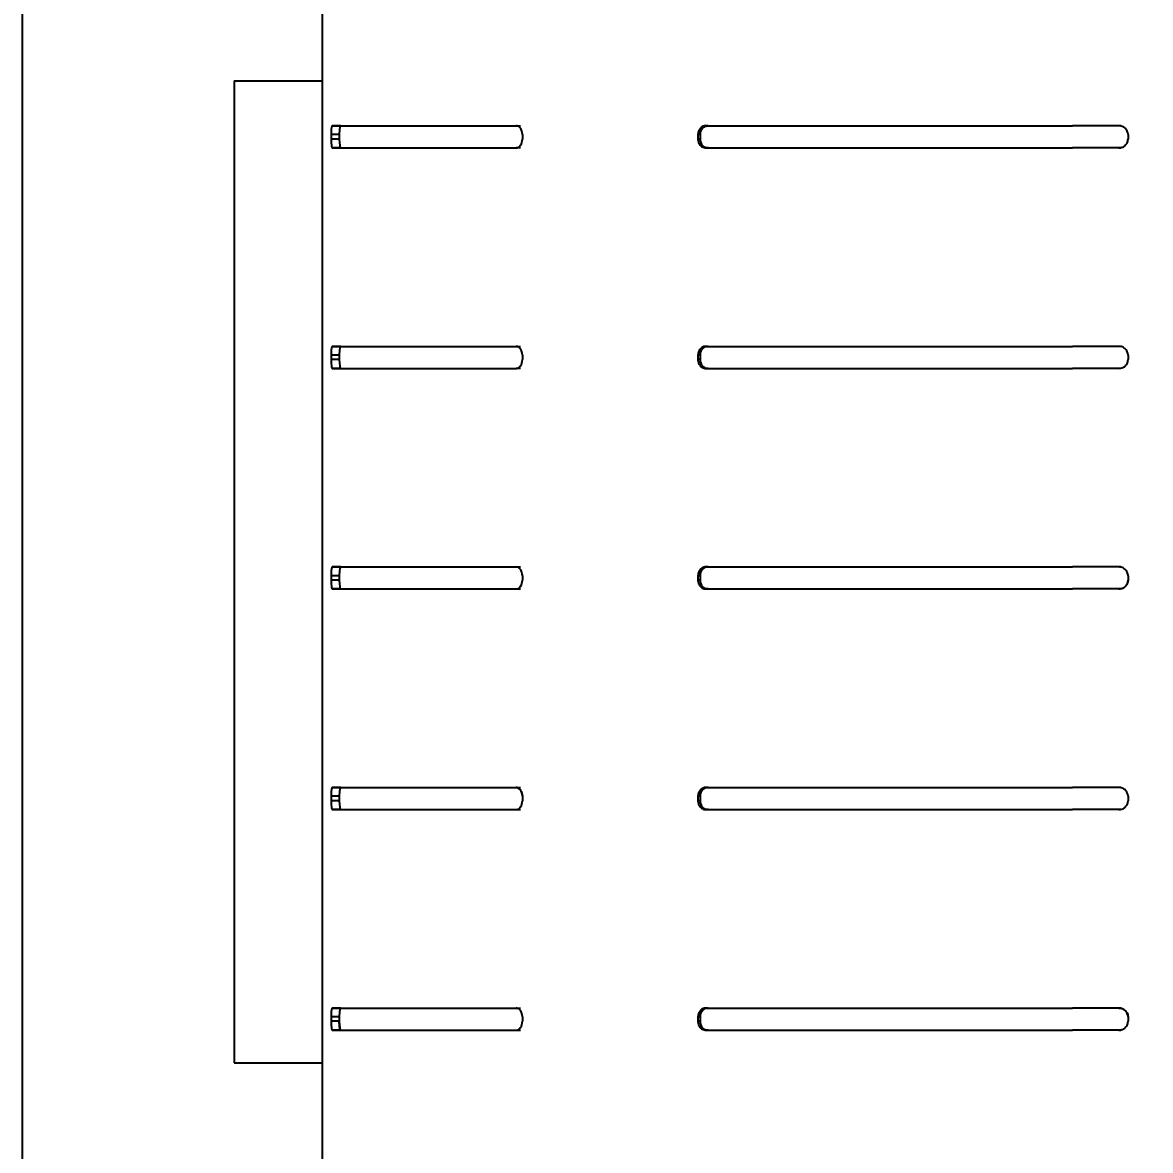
# Model space of a CAD drawing. Header units: millimetres. Extents: x 12069 to 16055, y 15847 to 21295.
# Drawn here: x 14709.1 to 14964.8, y 19784.8 to 20040.5 of the extents above; entities that cross this region are included whole.
import ezdxf

# ---------------------------------------------------------------- set-up
doc = ezdxf.new("R2010")
doc.units = ezdxf.units.MM
doc.header["$LTSCALE"] = 3
doc.layers.add('DomyÅ›lny', color=7, linetype='Continuous')
doc.styles.get("Standard").update_dxf_attribs({"font": 'arial.ttf'})
doc.dimstyles.new('MATEUSZ', dxfattribs={"dimtxt": 35, "dimasz": 16, "dimexe": 0.18, "dimexo": 0.0625, "dimgap": 0.09, "dimtad": 0, "dimdec": 0, "dimdsep": 46, "dimtxsty": 'Standard', "dimblk": 'DOT', "dimcen": 0.09, "dimse1": 1, "dimse2": 1, "dimadec": 0, "dimazin": 0, "dimtfac": 1, "dimtdec": 0, "dimtofl": 0, "dimtmove": 0, "dimatfit": 3, "dimfxl": 1, "dimtolj": 1, "dimtzin": 0, "dimlwd": 9, "dimlwe": 9, "dimarcsym": 0})

# ---------------------------------------------------------------- blocks, each defined once
blk = doc.blocks.new('_Dot')
at = {"color": 0, "linetype": 'ByBlock', "lineweight": -2}
blk.add_line((-0.5, 0), (-1, 0), dxfattribs=at)
at = {"color": 0, "linetype": 'ByBlock', "const_width": 0.5}
blk.add_lwpolyline([(-0.25, 0, 1), (0.25, 0, 1)], format="xyb", close=True, dxfattribs=at)
blk = doc.blocks.new('*D29')
at = {"color": 0, "lineweight": 9, "transparency": 16777216}
for p, q in [((15437.84, 20602.31), (15437.84, 19989.02)), ((15437.84, 19274.44), (15437.84, 19887.73))]:
    blk.add_line(p, q, dxfattribs=at)
at = {"layer": 'Defpoints', "color": 0, "transparency": 16777216}
for p in [(14951.09, 20618.31), (15188.94, 19258.44), (15437.84, 19258.44)]:
    blk.add_point(p, dxfattribs=at)
at = {"color": 0, "lineweight": 9, "transparency": 16777216, "xscale": 16, "yscale": 16, "zscale": 16}
for p, rotation in [((15437.84, 20618.31), 90), ((15437.84, 19258.44), 270)]:
    blk.add_blockref('_Dot', p, dxfattribs=dict(at, rotation=rotation))
at = {"color": 0, "transparency": 16777216, "insert": (15437.84, 19938.38), "char_height": 35, "attachment_point": 5, "rotation": 90}
blk.add_mtext('\\A1;1360', dxfattribs=at)

msp = doc.modelspace()

# ---------------------------------------------------------------- linework, layer by layer
at = {"layer": 'DomyÅ›lny'}
for p, q in [((14709.09, 19258.44), (14709.09, 20380.31)), ((14777.09, 19717.11), (14777.09, 20110.11)), ((14757.09, 20027.31), (14777.09, 20027.31)), ((14757.09, 20027.31), (14757.09, 19804.71)), ((14781.21, 20017.11), (14779.33, 20017.11)), ((14864.47, 20017.11), (14864.01, 20017.11)), ((14958.06, 20017.11), (14957.6, 20017.11)), ((14779.01, 20015.11), (14779.01, 20014.11)), ((14780.89, 20015.11), (14779.01, 20015.11)), ((14780.89, 20014.11), (14779.01, 20014.11)), ((14780.89, 20015.11), (14780.89, 20014.11)), ((14822.4, 20015.11), (14822.4, 20014.11)), ((14862.19, 20015.11), (14862.19, 20014.11)), ((14862.66, 20015.11), (14862.19, 20015.11)), ((14862.66, 20014.11), (14862.19, 20014.11)), ((14862.66, 20015.11), (14862.66, 20014.11)), ((14959.68, 20015.11), (14959.68, 20014.11)), ((14781.21, 20012.11), (14779.33, 20012.11)), ((14821.93, 20012.11), (14820.98, 20012.11)), ((14864.47, 20012.11), (14864.01, 20012.11)), ((14958.06, 20012.11), (14957.6, 20012.11)), ((14781.21, 19967.11), (14779.33, 19967.11)), ((14864.47, 19967.11), (14864.01, 19967.11)), ((14958.06, 19967.11), (14957.6, 19967.11)), ((14779.01, 19965.11), (14779.01, 19964.11)), ((14780.89, 19965.11), (14779.01, 19965.11)), ((14780.89, 19964.11), (14779.01, 19964.11)), ((14780.89, 19965.11), (14780.89, 19964.11)), ((14822.4, 19965.11), (14822.4, 19964.11)), ((14862.19, 19965.11), (14862.19, 19964.11)), ((14862.66, 19965.11), (14862.19, 19965.11)), ((14862.66, 19964.11), (14862.19, 19964.11)), ((14862.66, 19965.11), (14862.66, 19964.11)), ((14959.68, 19965.11), (14959.68, 19964.11)), ((14781.21, 19962.11), (14779.33, 19962.11)), ((14821.93, 19962.11), (14820.98, 19962.11)), ((14864.47, 19962.11), (14864.01, 19962.11)), ((14958.06, 19962.11), (14957.6, 19962.11)), ((14781.21, 19917.11), (14779.33, 19917.11)), ((14864.47, 19917.11), (14864.01, 19917.11)), ((14958.06, 19917.11), (14957.6, 19917.11)), ((14779.01, 19915.11), (14779.01, 19914.11)), ((14780.89, 19915.11), (14779.01, 19915.11)), ((14780.89, 19915.11), (14780.89, 19914.11)), ((14822.4, 19915.11), (14822.4, 19914.11)), ((14862.19, 19915.11), (14862.19, 19914.11)), ((14862.66, 19915.11), (14862.19, 19915.11)), ((14862.66, 19915.11), (14862.66, 19914.11)), ((14959.68, 19915.11), (14959.68, 19914.11)), ((14780.89, 19914.11), (14779.01, 19914.11)), ((14781.21, 19912.11), (14779.33, 19912.11)), ((14862.66, 19914.11), (14862.19, 19914.11)), ((14864.47, 19912.11), (14864.01, 19912.11)), ((14958.06, 19912.11), (14957.6, 19912.11)), ((14781.21, 19867.11), (14779.33, 19867.11)), ((14864.47, 19867.11), (14864.01, 19867.11)), ((14958.06, 19867.11), (14957.6, 19867.11)), ((14779.01, 19865.11), (14779.01, 19864.11)), ((14780.89, 19865.11), (14779.01, 19865.11)), ((14780.89, 19864.11), (14779.01, 19864.11)), ((14780.89, 19865.11), (14780.89, 19864.11)), ((14822.4, 19865.11), (14822.4, 19864.11)), ((14862.19, 19865.11), (14862.19, 19864.11)), ((14862.66, 19865.11), (14862.19, 19865.11)), ((14862.66, 19864.11), (14862.19, 19864.11)), ((14862.66, 19865.11), (14862.66, 19864.11)), ((14959.68, 19865.11), (14959.68, 19864.11)), ((14781.21, 19862.11), (14779.33, 19862.11)), ((14864.47, 19862.11), (14864.01, 19862.11)), ((14958.06, 19862.11), (14957.6, 19862.11)), ((14781.21, 19817.11), (14779.33, 19817.11)), ((14864.47, 19817.11), (14864.01, 19817.11)), ((14958.06, 19817.11), (14957.6, 19817.11)), ((14779.01, 19815.11), (14779.01, 19814.11)), ((14780.89, 19815.11), (14779.01, 19815.11)), ((14780.89, 19815.11), (14780.89, 19814.11)), ((14822.4, 19815.11), (14822.4, 19814.11)), ((14862.19, 19815.11), (14862.19, 19814.11)), ((14862.66, 19815.11), (14862.19, 19815.11)), ((14862.66, 19815.11), (14862.66, 19814.11)), ((14959.68, 19815.11), (14959.68, 19814.11)), ((14780.89, 19814.11), (14779.01, 19814.11)), ((14781.21, 19812.11), (14779.33, 19812.11)), ((14862.66, 19814.11), (14862.19, 19814.11)), ((14864.47, 19812.11), (14864.01, 19812.11)), ((14958.06, 19812.11), (14957.6, 19812.11)), ((14757.09, 19804.71), (14777.09, 19804.71))]:
    msp.add_line(p, q, dxfattribs=at)
for points in [[(14779.33, 20017.11, 0), (14779.32, 20017.11, 0), (14779.32, 20017.11, 0), (14779.31, 20017.1, 0), (14779.3, 20017.1, 0), (14779.3, 20017.1, 0), (14779.28, 20017.09, 0), (14779.27, 20017.07, 0), (14779.25, 20017.05, 0), (14779.23, 20017.01, 0), (14779.2, 20016.94, 0), (14779.15, 20016.77, 0), (14779.06, 20016.24, 0), (14779.01, 20015.11, 0)], [(14779.33, 20017.11, 0), (14793.98, 20017.11, 0), (14820.98, 20017.11, 0)], [(14781.21, 20017.11, 0), (14781.2, 20017.11, 0), (14781.2, 20017.11, 0), (14781.19, 20017.1, 0), (14781.18, 20017.1, 0), (14781.18, 20017.1, 0), (14781.16, 20017.09, 0), (14781.15, 20017.07, 0), (14781.14, 20017.05, 0), (14781.11, 20017.01, 0), (14781.08, 20016.94, 0), (14781.03, 20016.77, 0), (14780.95, 20016.24, 0), (14780.89, 20015.11, 0)], [(14781.21, 20017.11, 0), (14795.47, 20017.11, 0), (14821.93, 20017.11, 0)], [(14822.4, 20015.11, 0), (14822.39, 20015.22, 0), (14822.37, 20015.5, 0), (14822.28, 20015.89, 0), (14822.21, 20016.09, 0), (14822.13, 20016.28, 0), (14822.02, 20016.46, 0), (14821.9, 20016.62, 0), (14821.77, 20016.77, 0), (14821.63, 20016.89, 0), (14821.48, 20016.98, 0), (14821.32, 20017.05, 0), (14821.15, 20017.09, 0), (14820.98, 20017.11, 0)], [(14864.01, 20017.11, 0), (14863.85, 20017.1, 0), (14863.7, 20017.08, 0), (14863.54, 20017.04, 0), (14863.39, 20016.99, 0), (14863.24, 20016.92, 0), (14863.1, 20016.84, 0), (14862.96, 20016.74, 0), (14862.83, 20016.63, 0), (14862.7, 20016.5, 0), (14862.59, 20016.36, 0), (14862.48, 20016.2, 0), (14862.39, 20016.02, 0), (14862.31, 20015.83, 0), (14862.25, 20015.63, 0), (14862.21, 20015.4, 0), (14862.19, 20015.11, 0)], [(14864.47, 20017.11, 0), (14864.31, 20017.1, 0), (14864.16, 20017.08, 0), (14864.01, 20017.04, 0), (14863.86, 20016.99, 0), (14863.71, 20016.92, 0), (14863.57, 20016.84, 0), (14863.42, 20016.74, 0), (14863.3, 20016.63, 0), (14863.17, 20016.5, 0), (14863.05, 20016.36, 0), (14862.95, 20016.2, 0), (14862.85, 20016.02, 0), (14862.78, 20015.83, 0), (14862.72, 20015.63, 0), (14862.67, 20015.4, 0), (14862.66, 20015.11, 0)], [(14862.66, 20015.11, 0), (14862.66, 20015.23, 0), (14862.69, 20015.52, 0), (14862.74, 20015.72, 0), (14862.81, 20015.91, 0), (14862.9, 20016.11, 0), (14863.01, 20016.3, 0), (14863.14, 20016.48, 0), (14863.29, 20016.63, 0), (14863.46, 20016.77, 0), (14863.65, 20016.89, 0), (14863.84, 20016.99, 0), (14864.04, 20017.05, 0), (14864.25, 20017.09, 0), (14864.47, 20017.11, 0)], [(14864.01, 20017.11, 0), (14947.09, 20017.11, 0)], [(14958.06, 20017.11, 0), (14947.09, 20017.11, 0)], [(14957.6, 20017.11, 0), (14947.09, 20017.11, 0)], [(14959.68, 20015.11, 0), (14959.68, 20015.21, 0), (14959.64, 20015.5, 0), (14959.59, 20015.69, 0), (14959.51, 20015.89, 0), (14959.41, 20016.09, 0), (14959.28, 20016.29, 0), (14959.13, 20016.46, 0), (14958.96, 20016.63, 0), (14958.76, 20016.77, 0), (14958.55, 20016.89, 0), (14958.33, 20016.98, 0), (14958.09, 20017.05, 0), (14957.85, 20017.09, 0), (14957.6, 20017.11, 0)], [(14779.01, 20014.11, 0), (14779.01, 20014.02, 0), (14779.03, 20013.35, 0), (14779.11, 20012.61, 0), (14779.16, 20012.4, 0), (14779.21, 20012.24, 0), (14779.24, 20012.18, 0), (14779.26, 20012.16, 0), (14779.27, 20012.14, 0), (14779.29, 20012.13, 0), (14779.29, 20012.12, 0), (14779.3, 20012.12, 0), (14779.31, 20012.11, 0), (14779.32, 20012.11, 0), (14779.32, 20012.11, 0), (14779.33, 20012.11, 0)], [(14780.89, 20014.11, 0), (14780.89, 20014.02, 0), (14780.92, 20013.35, 0), (14781, 20012.61, 0), (14781.04, 20012.4, 0), (14781.1, 20012.24, 0), (14781.12, 20012.18, 0), (14781.14, 20012.16, 0), (14781.15, 20012.14, 0), (14781.17, 20012.13, 0), (14781.17, 20012.12, 0), (14781.18, 20012.12, 0), (14781.19, 20012.11, 0), (14781.2, 20012.11, 0), (14781.2, 20012.11, 0), (14781.21, 20012.11, 0)], [(14820.98, 20012.11, 0), (14821.1, 20012.12, 0), (14821.22, 20012.14, 0), (14821.34, 20012.17, 0), (14821.46, 20012.23, 0), (14821.57, 20012.29, 0), (14821.68, 20012.37, 0), (14821.79, 20012.47, 0), (14821.9, 20012.59, 0), (14821.99, 20012.71, 0), (14822.16, 20013.02, 0), (14822.3, 20013.38, 0), (14822.36, 20013.7, 0), (14822.4, 20014.11, 0)], [(14862.19, 20014.11, 0), (14862.19, 20013.99, 0), (14862.23, 20013.69, 0), (14862.28, 20013.5, 0), (14862.34, 20013.3, 0), (14862.43, 20013.1, 0), (14862.55, 20012.92, 0), (14862.68, 20012.74, 0), (14862.83, 20012.58, 0), (14863, 20012.44, 0), (14863.18, 20012.33, 0), (14863.38, 20012.23, 0), (14863.58, 20012.16, 0), (14863.79, 20012.12, 0), (14864.01, 20012.11, 0)], [(14862.66, 20014.11, 0), (14862.66, 20013.99, 0), (14862.69, 20013.69, 0), (14862.74, 20013.5, 0), (14862.81, 20013.3, 0), (14862.9, 20013.11, 0), (14863.01, 20012.92, 0), (14863.14, 20012.74, 0), (14863.29, 20012.58, 0), (14863.46, 20012.44, 0), (14863.65, 20012.33, 0), (14863.84, 20012.23, 0), (14864.04, 20012.16, 0), (14864.25, 20012.12, 0), (14864.47, 20012.11, 0)], [(14957.6, 20012.11, 0), (14957.95, 20012.14, 0), (14958.3, 20012.23, 0), (14958.47, 20012.29, 0), (14958.63, 20012.37, 0), (14958.8, 20012.47, 0), (14958.94, 20012.58, 0), (14959.09, 20012.72, 0), (14959.22, 20012.86, 0), (14959.34, 20013.02, 0), (14959.45, 20013.2, 0), (14959.54, 20013.39, 0), (14959.61, 20013.59, 0), (14959.66, 20013.82, 0), (14959.68, 20014.11, 0)], [(14779.33, 20012.11, 0), (14793.98, 20012.11, 0), (14820.98, 20012.11, 0)], [(14864.01, 20012.11, 0), (14947.09, 20012.11, 0)], [(14957.6, 20012.11, 0), (14947.09, 20012.11, 0)], [(14779.33, 19967.11, 0), (14779.32, 19967.11, 0), (14779.32, 19967.11, 0), (14779.31, 19967.1, 0), (14779.3, 19967.1, 0), (14779.3, 19967.1, 0), (14779.28, 19967.09, 0), (14779.27, 19967.07, 0), (14779.25, 19967.05, 0), (14779.23, 19967.01, 0), (14779.2, 19966.94, 0), (14779.15, 19966.77, 0), (14779.06, 19966.24, 0), (14779.01, 19965.11, 0)], [(14779.33, 19967.11, 0), (14793.98, 19967.11, 0), (14820.98, 19967.11, 0)], [(14781.21, 19967.11, 0), (14781.2, 19967.11, 0), (14781.2, 19967.11, 0), (14781.19, 19967.1, 0), (14781.18, 19967.1, 0), (14781.18, 19967.1, 0), (14781.16, 19967.09, 0), (14781.15, 19967.07, 0), (14781.14, 19967.05, 0), (14781.11, 19967.01, 0), (14781.08, 19966.94, 0), (14781.03, 19966.77, 0), (14780.95, 19966.24, 0), (14780.89, 19965.11, 0)], [(14781.21, 19967.11, 0), (14795.47, 19967.11, 0), (14821.93, 19967.11, 0)], [(14822.4, 19965.11, 0), (14822.39, 19965.22, 0), (14822.37, 19965.5, 0), (14822.28, 19965.89, 0), (14822.21, 19966.09, 0), (14822.13, 19966.28, 0), (14822.02, 19966.46, 0), (14821.9, 19966.62, 0), (14821.77, 19966.77, 0), (14821.63, 19966.89, 0), (14821.48, 19966.98, 0), (14821.32, 19967.05, 0), (14821.15, 19967.09, 0), (14820.98, 19967.11, 0)], [(14864.01, 19967.11, 0), (14863.85, 19967.1, 0), (14863.7, 19967.08, 0), (14863.54, 19967.04, 0), (14863.39, 19966.99, 0), (14863.24, 19966.92, 0), (14863.1, 19966.84, 0), (14862.96, 19966.74, 0), (14862.83, 19966.63, 0), (14862.7, 19966.5, 0), (14862.59, 19966.36, 0), (14862.48, 19966.2, 0), (14862.39, 19966.02, 0), (14862.31, 19965.83, 0), (14862.25, 19965.63, 0), (14862.21, 19965.4, 0), (14862.19, 19965.11, 0)], [(14864.47, 19967.11, 0), (14864.31, 19967.1, 0), (14864.16, 19967.08, 0), (14864.01, 19967.04, 0), (14863.86, 19966.99, 0), (14863.71, 19966.92, 0), (14863.57, 19966.84, 0), (14863.42, 19966.74, 0), (14863.3, 19966.63, 0), (14863.17, 19966.5, 0), (14863.05, 19966.36, 0), (14862.95, 19966.2, 0), (14862.85, 19966.02, 0), (14862.78, 19965.83, 0), (14862.72, 19965.63, 0), (14862.67, 19965.4, 0), (14862.66, 19965.11, 0)], [(14864.01, 19967.11, 0), (14947.09, 19967.11, 0)], [(14957.6, 19967.11, 0), (14947.09, 19967.11, 0)], [(14959.68, 19965.11, 0), (14959.68, 19965.21, 0), (14959.64, 19965.5, 0), (14959.59, 19965.69, 0), (14959.51, 19965.89, 0), (14959.41, 19966.09, 0), (14959.28, 19966.29, 0), (14959.13, 19966.46, 0), (14958.96, 19966.63, 0), (14958.76, 19966.77, 0), (14958.55, 19966.89, 0), (14958.33, 19966.98, 0), (14958.09, 19967.05, 0), (14957.85, 19967.09, 0), (14957.6, 19967.11, 0)], [(14779.01, 19964.11, 0), (14779.01, 19964.02, 0), (14779.03, 19963.35, 0), (14779.11, 19962.61, 0), (14779.16, 19962.4, 0), (14779.21, 19962.24, 0), (14779.24, 19962.18, 0), (14779.26, 19962.16, 0), (14779.27, 19962.14, 0), (14779.29, 19962.13, 0), (14779.29, 19962.12, 0), (14779.3, 19962.12, 0), (14779.31, 19962.11, 0), (14779.32, 19962.11, 0), (14779.32, 19962.11, 0), (14779.33, 19962.11, 0)], [(14780.89, 19964.11, 0), (14780.89, 19964.02, 0), (14780.92, 19963.35, 0), (14781, 19962.61, 0), (14781.04, 19962.4, 0), (14781.1, 19962.24, 0), (14781.12, 19962.18, 0), (14781.14, 19962.16, 0), (14781.15, 19962.14, 0), (14781.17, 19962.13, 0), (14781.17, 19962.12, 0), (14781.18, 19962.12, 0), (14781.19, 19962.11, 0), (14781.2, 19962.11, 0), (14781.2, 19962.11, 0), (14781.21, 19962.11, 0)], [(14820.98, 19962.11, 0), (14821.1, 19962.12, 0), (14821.22, 19962.14, 0), (14821.34, 19962.17, 0), (14821.46, 19962.23, 0), (14821.57, 19962.29, 0), (14821.68, 19962.37, 0), (14821.79, 19962.47, 0), (14821.9, 19962.59, 0), (14821.99, 19962.71, 0), (14822.16, 19963.02, 0), (14822.3, 19963.38, 0), (14822.36, 19963.7, 0), (14822.4, 19964.11, 0)], [(14862.19, 19964.11, 0), (14862.19, 19963.99, 0), (14862.23, 19963.69, 0), (14862.28, 19963.5, 0), (14862.34, 19963.3, 0), (14862.43, 19963.1, 0), (14862.55, 19962.92, 0), (14862.68, 19962.74, 0), (14862.83, 19962.58, 0), (14863, 19962.44, 0), (14863.18, 19962.33, 0), (14863.38, 19962.23, 0), (14863.58, 19962.16, 0), (14863.79, 19962.12, 0), (14864.01, 19962.11, 0)], [(14862.66, 19964.11, 0), (14862.66, 19963.99, 0), (14862.69, 19963.69, 0), (14862.74, 19963.5, 0), (14862.81, 19963.3, 0), (14862.9, 19963.11, 0), (14863.01, 19962.92, 0), (14863.14, 19962.74, 0), (14863.29, 19962.58, 0), (14863.46, 19962.44, 0), (14863.65, 19962.33, 0), (14863.84, 19962.23, 0), (14864.04, 19962.16, 0), (14864.25, 19962.12, 0), (14864.47, 19962.11, 0)], [(14957.6, 19962.11, 0), (14957.95, 19962.14, 0), (14958.3, 19962.23, 0), (14958.47, 19962.29, 0), (14958.63, 19962.37, 0), (14958.8, 19962.47, 0), (14958.94, 19962.58, 0), (14959.09, 19962.72, 0), (14959.22, 19962.86, 0), (14959.34, 19963.02, 0), (14959.45, 19963.2, 0), (14959.54, 19963.39, 0), (14959.61, 19963.59, 0), (14959.66, 19963.82, 0), (14959.68, 19964.11, 0)], [(14779.33, 19962.11, 0), (14793.98, 19962.11, 0), (14820.98, 19962.11, 0)], [(14864.01, 19962.11, 0), (14947.09, 19962.11, 0)], [(14957.6, 19962.11, 0), (14947.09, 19962.11, 0)], [(14779.33, 19917.11, 0), (14779.32, 19917.11, 0), (14779.32, 19917.11, 0), (14779.31, 19917.1, 0), (14779.3, 19917.1, 0), (14779.3, 19917.1, 0), (14779.28, 19917.09, 0), (14779.27, 19917.07, 0), (14779.25, 19917.05, 0), (14779.23, 19917.01, 0), (14779.2, 19916.94, 0), (14779.15, 19916.77, 0), (14779.06, 19916.24, 0), (14779.01, 19915.11, 0)], [(14779.33, 19917.11, 0), (14793.98, 19917.11, 0), (14820.98, 19917.11, 0)], [(14781.21, 19917.11, 0), (14781.2, 19917.11, 0), (14781.2, 19917.11, 0), (14781.19, 19917.1, 0), (14781.18, 19917.1, 0), (14781.18, 19917.1, 0), (14781.16, 19917.09, 0), (14781.15, 19917.07, 0), (14781.14, 19917.05, 0), (14781.11, 19917.01, 0), (14781.08, 19916.94, 0), (14781.03, 19916.77, 0), (14780.95, 19916.24, 0), (14780.89, 19915.11, 0)], [(14781.21, 19917.11, 0), (14795.47, 19917.11, 0), (14821.93, 19917.11, 0)], [(14822.4, 19915.11, 0), (14822.39, 19915.22, 0), (14822.37, 19915.5, 0), (14822.28, 19915.89, 0), (14822.21, 19916.09, 0), (14822.13, 19916.28, 0), (14822.02, 19916.46, 0), (14821.9, 19916.62, 0), (14821.77, 19916.77, 0), (14821.63, 19916.89, 0), (14821.48, 19916.98, 0), (14821.32, 19917.05, 0), (14821.15, 19917.09, 0), (14820.98, 19917.11, 0)], [(14864.01, 19917.11, 0), (14863.85, 19917.1, 0), (14863.7, 19917.08, 0), (14863.54, 19917.04, 0), (14863.39, 19916.99, 0), (14863.24, 19916.92, 0), (14863.1, 19916.84, 0), (14862.96, 19916.74, 0), (14862.83, 19916.63, 0), (14862.7, 19916.5, 0), (14862.59, 19916.36, 0), (14862.48, 19916.2, 0), (14862.39, 19916.02, 0), (14862.31, 19915.83, 0), (14862.25, 19915.63, 0), (14862.21, 19915.4, 0), (14862.19, 19915.11, 0)], [(14864.47, 19917.11, 0), (14864.31, 19917.1, 0), (14864.16, 19917.08, 0), (14864.01, 19917.04, 0), (14863.86, 19916.99, 0), (14863.71, 19916.92, 0), (14863.57, 19916.84, 0), (14863.42, 19916.74, 0), (14863.3, 19916.63, 0), (14863.17, 19916.5, 0), (14863.05, 19916.36, 0), (14862.95, 19916.2, 0), (14862.85, 19916.02, 0), (14862.78, 19915.83, 0), (14862.72, 19915.63, 0), (14862.67, 19915.4, 0), (14862.66, 19915.11, 0)], [(14864.01, 19917.11, 0), (14947.09, 19917.11, 0)], [(14957.6, 19917.11, 0), (14947.09, 19917.11, 0)], [(14959.68, 19915.11, 0), (14959.68, 19915.21, 0), (14959.64, 19915.5, 0), (14959.59, 19915.69, 0), (14959.51, 19915.89, 0), (14959.41, 19916.09, 0), (14959.28, 19916.29, 0), (14959.13, 19916.46, 0), (14958.96, 19916.63, 0), (14958.76, 19916.77, 0), (14958.55, 19916.89, 0), (14958.33, 19916.98, 0), (14958.09, 19917.05, 0), (14957.85, 19917.09, 0), (14957.6, 19917.11, 0)], [(14779.01, 19914.11, 0), (14779.01, 19914.02, 0), (14779.03, 19913.35, 0), (14779.11, 19912.61, 0), (14779.16, 19912.4, 0), (14779.21, 19912.24, 0), (14779.24, 19912.18, 0), (14779.26, 19912.16, 0), (14779.27, 19912.14, 0), (14779.29, 19912.13, 0), (14779.29, 19912.12, 0), (14779.3, 19912.12, 0), (14779.31, 19912.11, 0), (14779.32, 19912.11, 0), (14779.32, 19912.11, 0), (14779.33, 19912.11, 0)], [(14779.33, 19912.11, 0), (14793.98, 19912.11, 0), (14820.98, 19912.11, 0)], [(14780.89, 19914.11, 0), (14780.89, 19914.02, 0), (14780.92, 19913.35, 0), (14781, 19912.61, 0), (14781.04, 19912.4, 0), (14781.1, 19912.24, 0), (14781.12, 19912.18, 0), (14781.14, 19912.16, 0), (14781.15, 19912.14, 0), (14781.17, 19912.13, 0), (14781.17, 19912.12, 0), (14781.18, 19912.12, 0), (14781.19, 19912.11, 0), (14781.2, 19912.11, 0), (14781.2, 19912.11, 0), (14781.21, 19912.11, 0)], [(14781.21, 19912.11, 0), (14795.47, 19912.11, 0), (14821.93, 19912.11, 0)], [(14820.98, 19912.11, 0), (14821.1, 19912.12, 0), (14821.22, 19912.14, 0), (14821.34, 19912.17, 0), (14821.46, 19912.23, 0), (14821.57, 19912.29, 0), (14821.68, 19912.37, 0), (14821.79, 19912.47, 0), (14821.9, 19912.59, 0), (14821.99, 19912.71, 0), (14822.16, 19913.02, 0), (14822.3, 19913.38, 0), (14822.36, 19913.7, 0), (14822.4, 19914.11, 0)], [(14862.19, 19914.11, 0), (14862.19, 19913.99, 0), (14862.23, 19913.69, 0), (14862.28, 19913.5, 0), (14862.34, 19913.3, 0), (14862.43, 19913.1, 0), (14862.55, 19912.92, 0), (14862.68, 19912.74, 0), (14862.83, 19912.58, 0), (14863, 19912.44, 0), (14863.18, 19912.33, 0), (14863.38, 19912.23, 0), (14863.58, 19912.16, 0), (14863.79, 19912.12, 0), (14864.01, 19912.11, 0)], [(14862.66, 19914.11, 0), (14862.66, 19913.99, 0), (14862.69, 19913.69, 0), (14862.74, 19913.5, 0), (14862.81, 19913.3, 0), (14862.9, 19913.11, 0), (14863.01, 19912.92, 0), (14863.14, 19912.74, 0), (14863.29, 19912.58, 0), (14863.46, 19912.44, 0), (14863.65, 19912.33, 0), (14863.84, 19912.23, 0), (14864.04, 19912.16, 0), (14864.25, 19912.12, 0), (14864.47, 19912.11, 0)], [(14864.01, 19912.11, 0), (14947.09, 19912.11, 0)], [(14957.6, 19912.11, 0), (14947.09, 19912.11, 0)], [(14957.6, 19912.11, 0), (14957.95, 19912.14, 0), (14958.3, 19912.23, 0), (14958.47, 19912.29, 0), (14958.63, 19912.37, 0), (14958.8, 19912.47, 0), (14958.94, 19912.58, 0), (14959.09, 19912.72, 0), (14959.22, 19912.86, 0), (14959.34, 19913.02, 0), (14959.45, 19913.2, 0), (14959.54, 19913.39, 0), (14959.61, 19913.59, 0), (14959.66, 19913.82, 0), (14959.68, 19914.11, 0)], [(14959.68, 19914.11, 0), (14959.68, 19914.01, 0), (14959.64, 19913.72, 0), (14959.59, 19913.53, 0), (14959.51, 19913.32, 0), (14959.41, 19913.12, 0), (14959.28, 19912.93, 0), (14959.13, 19912.75, 0), (14958.96, 19912.59, 0), (14958.76, 19912.45, 0), (14958.55, 19912.33, 0), (14958.33, 19912.23, 0), (14958.09, 19912.17, 0), (14957.85, 19912.12, 0), (14957.6, 19912.11, 0)], [(14779.33, 19867.11, 0), (14779.32, 19867.11, 0), (14779.32, 19867.11, 0), (14779.31, 19867.1, 0), (14779.3, 19867.1, 0), (14779.3, 19867.1, 0), (14779.28, 19867.09, 0), (14779.27, 19867.07, 0), (14779.25, 19867.05, 0), (14779.23, 19867.01, 0), (14779.2, 19866.94, 0), (14779.15, 19866.77, 0), (14779.06, 19866.24, 0), (14779.01, 19865.11, 0)], [(14779.33, 19867.11, 0), (14793.98, 19867.11, 0), (14820.98, 19867.11, 0)], [(14781.21, 19867.11, 0), (14781.2, 19867.11, 0), (14781.2, 19867.11, 0), (14781.19, 19867.1, 0), (14781.18, 19867.1, 0), (14781.18, 19867.1, 0), (14781.16, 19867.09, 0), (14781.15, 19867.07, 0), (14781.14, 19867.05, 0), (14781.11, 19867.01, 0), (14781.08, 19866.94, 0), (14781.03, 19866.77, 0), (14780.95, 19866.24, 0), (14780.89, 19865.11, 0)], [(14781.21, 19867.11, 0), (14795.47, 19867.11, 0), (14821.93, 19867.11, 0)], [(14820.98, 19867.11, 0), (14821.1, 19867.1, 0), (14821.22, 19867.08, 0), (14821.34, 19867.04, 0), (14821.46, 19866.99, 0), (14821.57, 19866.92, 0), (14821.68, 19866.84, 0), (14821.79, 19866.74, 0), (14821.9, 19866.63, 0), (14821.99, 19866.5, 0), (14822.16, 19866.2, 0), (14822.3, 19865.84, 0), (14822.36, 19865.52, 0), (14822.4, 19865.11, 0)], [(14822.4, 19865.11, 0), (14822.39, 19865.22, 0), (14822.37, 19865.5, 0), (14822.28, 19865.89, 0), (14822.21, 19866.09, 0), (14822.13, 19866.28, 0), (14822.02, 19866.46, 0), (14821.9, 19866.62, 0), (14821.77, 19866.77, 0), (14821.63, 19866.89, 0), (14821.48, 19866.98, 0), (14821.32, 19867.05, 0), (14821.15, 19867.09, 0), (14820.98, 19867.11, 0)], [(14864.01, 19867.11, 0), (14863.85, 19867.1, 0), (14863.7, 19867.08, 0), (14863.54, 19867.04, 0), (14863.39, 19866.99, 0), (14863.24, 19866.92, 0), (14863.1, 19866.84, 0), (14862.96, 19866.74, 0), (14862.83, 19866.63, 0), (14862.7, 19866.5, 0), (14862.59, 19866.36, 0), (14862.48, 19866.2, 0), (14862.39, 19866.02, 0), (14862.31, 19865.83, 0), (14862.25, 19865.63, 0), (14862.21, 19865.4, 0), (14862.19, 19865.11, 0)], [(14864.47, 19867.11, 0), (14864.31, 19867.1, 0), (14864.16, 19867.08, 0), (14864.01, 19867.04, 0), (14863.86, 19866.99, 0), (14863.71, 19866.92, 0), (14863.57, 19866.84, 0), (14863.42, 19866.74, 0), (14863.3, 19866.63, 0), (14863.17, 19866.5, 0), (14863.05, 19866.36, 0), (14862.95, 19866.2, 0), (14862.85, 19866.02, 0), (14862.78, 19865.83, 0), (14862.72, 19865.63, 0), (14862.67, 19865.4, 0), (14862.66, 19865.11, 0)], [(14864.01, 19867.11, 0), (14947.09, 19867.11, 0)], [(14957.6, 19867.11, 0), (14947.09, 19867.11, 0)], [(14959.68, 19865.11, 0), (14959.68, 19865.21, 0), (14959.64, 19865.5, 0), (14959.59, 19865.69, 0), (14959.51, 19865.89, 0), (14959.41, 19866.09, 0), (14959.28, 19866.29, 0), (14959.13, 19866.46, 0), (14958.96, 19866.63, 0), (14958.76, 19866.77, 0), (14958.55, 19866.89, 0), (14958.33, 19866.98, 0), (14958.09, 19867.05, 0), (14957.85, 19867.09, 0), (14957.6, 19867.11, 0)], [(14779.01, 19864.11, 0), (14779.01, 19864.02, 0), (14779.03, 19863.35, 0), (14779.11, 19862.61, 0), (14779.16, 19862.4, 0), (14779.21, 19862.24, 0), (14779.24, 19862.18, 0), (14779.26, 19862.16, 0), (14779.27, 19862.14, 0), (14779.29, 19862.13, 0), (14779.29, 19862.12, 0), (14779.3, 19862.12, 0), (14779.31, 19862.11, 0), (14779.32, 19862.11, 0), (14779.32, 19862.11, 0), (14779.33, 19862.11, 0)], [(14780.89, 19864.11, 0), (14780.89, 19864.02, 0), (14780.92, 19863.35, 0), (14781, 19862.61, 0), (14781.04, 19862.4, 0), (14781.1, 19862.24, 0), (14781.12, 19862.18, 0), (14781.14, 19862.16, 0), (14781.15, 19862.14, 0), (14781.17, 19862.13, 0), (14781.17, 19862.12, 0), (14781.18, 19862.12, 0), (14781.19, 19862.11, 0), (14781.2, 19862.11, 0), (14781.2, 19862.11, 0), (14781.21, 19862.11, 0)], [(14820.98, 19862.11, 0), (14821.1, 19862.12, 0), (14821.22, 19862.14, 0), (14821.34, 19862.17, 0), (14821.46, 19862.23, 0), (14821.57, 19862.29, 0), (14821.68, 19862.37, 0), (14821.79, 19862.47, 0), (14821.9, 19862.59, 0), (14821.99, 19862.71, 0), (14822.16, 19863.02, 0), (14822.3, 19863.38, 0), (14822.36, 19863.7, 0), (14822.4, 19864.11, 0)], [(14862.19, 19864.11, 0), (14862.19, 19863.99, 0), (14862.23, 19863.69, 0), (14862.28, 19863.5, 0), (14862.34, 19863.3, 0), (14862.43, 19863.1, 0), (14862.55, 19862.92, 0), (14862.68, 19862.74, 0), (14862.83, 19862.58, 0), (14863, 19862.44, 0), (14863.18, 19862.33, 0), (14863.38, 19862.23, 0), (14863.58, 19862.16, 0), (14863.79, 19862.12, 0), (14864.01, 19862.11, 0)], [(14862.66, 19864.11, 0), (14862.66, 19863.99, 0), (14862.69, 19863.69, 0), (14862.74, 19863.5, 0), (14862.81, 19863.3, 0), (14862.9, 19863.11, 0), (14863.01, 19862.92, 0), (14863.14, 19862.74, 0), (14863.29, 19862.58, 0), (14863.46, 19862.44, 0), (14863.65, 19862.33, 0), (14863.84, 19862.23, 0), (14864.04, 19862.16, 0), (14864.25, 19862.12, 0), (14864.47, 19862.11, 0)], [(14957.6, 19862.11, 0), (14957.95, 19862.14, 0), (14958.3, 19862.23, 0), (14958.47, 19862.29, 0), (14958.63, 19862.37, 0), (14958.8, 19862.47, 0), (14958.94, 19862.58, 0), (14959.09, 19862.72, 0), (14959.22, 19862.86, 0), (14959.34, 19863.02, 0), (14959.45, 19863.2, 0), (14959.54, 19863.39, 0), (14959.61, 19863.59, 0), (14959.66, 19863.82, 0), (14959.68, 19864.11, 0)], [(14779.33, 19862.11, 0), (14793.98, 19862.11, 0), (14820.98, 19862.11, 0)], [(14781.21, 19862.11, 0), (14795.47, 19862.11, 0), (14821.93, 19862.11, 0)], [(14864.01, 19862.11, 0), (14947.09, 19862.11, 0)], [(14957.6, 19862.11, 0), (14947.09, 19862.11, 0)], [(14779.33, 19817.11, 0), (14779.32, 19817.11, 0), (14779.32, 19817.11, 0), (14779.31, 19817.1, 0), (14779.3, 19817.1, 0), (14779.3, 19817.1, 0), (14779.28, 19817.09, 0), (14779.27, 19817.07, 0), (14779.25, 19817.05, 0), (14779.23, 19817.01, 0), (14779.2, 19816.94, 0), (14779.15, 19816.77, 0), (14779.06, 19816.24, 0), (14779.01, 19815.11, 0)], [(14779.33, 19817.11, 0), (14793.98, 19817.11, 0), (14820.98, 19817.11, 0)], [(14781.21, 19817.11, 0), (14781.2, 19817.11, 0), (14781.2, 19817.11, 0), (14781.19, 19817.1, 0), (14781.18, 19817.1, 0), (14781.18, 19817.1, 0), (14781.16, 19817.09, 0), (14781.15, 19817.07, 0), (14781.14, 19817.05, 0), (14781.11, 19817.01, 0), (14781.08, 19816.94, 0), (14781.03, 19816.77, 0), (14780.95, 19816.24, 0), (14780.89, 19815.11, 0)], [(14781.21, 19817.11, 0), (14795.47, 19817.11, 0), (14821.93, 19817.11, 0)], [(14822.4, 19815.11, 0), (14822.39, 19815.22, 0), (14822.37, 19815.5, 0), (14822.28, 19815.89, 0), (14822.21, 19816.09, 0), (14822.13, 19816.28, 0), (14822.02, 19816.46, 0), (14821.9, 19816.62, 0), (14821.77, 19816.77, 0), (14821.63, 19816.89, 0), (14821.48, 19816.98, 0), (14821.32, 19817.05, 0), (14821.15, 19817.09, 0), (14820.98, 19817.11, 0)], [(14864.01, 19817.11, 0), (14863.85, 19817.1, 0), (14863.7, 19817.08, 0), (14863.54, 19817.04, 0), (14863.39, 19816.99, 0), (14863.24, 19816.92, 0), (14863.1, 19816.84, 0), (14862.96, 19816.74, 0), (14862.83, 19816.63, 0), (14862.7, 19816.5, 0), (14862.59, 19816.36, 0), (14862.48, 19816.2, 0), (14862.39, 19816.02, 0), (14862.31, 19815.83, 0), (14862.25, 19815.63, 0), (14862.21, 19815.4, 0), (14862.19, 19815.11, 0)], [(14864.47, 19817.11, 0), (14864.31, 19817.1, 0), (14864.16, 19817.08, 0), (14864.01, 19817.04, 0), (14863.86, 19816.99, 0), (14863.71, 19816.92, 0), (14863.57, 19816.84, 0), (14863.42, 19816.74, 0), (14863.3, 19816.63, 0), (14863.17, 19816.5, 0), (14863.05, 19816.36, 0), (14862.95, 19816.2, 0), (14862.85, 19816.02, 0), (14862.78, 19815.83, 0), (14862.72, 19815.63, 0), (14862.67, 19815.4, 0), (14862.66, 19815.11, 0)], [(14864.01, 19817.11, 0), (14947.09, 19817.11, 0)], [(14957.6, 19817.11, 0), (14947.09, 19817.11, 0)], [(14959.68, 19815.11, 0), (14959.68, 19815.21, 0), (14959.64, 19815.5, 0), (14959.59, 19815.69, 0), (14959.51, 19815.89, 0), (14959.41, 19816.09, 0), (14959.28, 19816.29, 0), (14959.13, 19816.46, 0), (14958.96, 19816.63, 0), (14958.76, 19816.77, 0), (14958.55, 19816.89, 0), (14958.33, 19816.98, 0), (14958.09, 19817.05, 0), (14957.85, 19817.09, 0), (14957.6, 19817.11, 0)], [(14957.6, 19817.11, 0), (14957.95, 19817.08, 0), (14958.3, 19816.99, 0), (14958.47, 19816.92, 0), (14958.63, 19816.84, 0), (14958.8, 19816.74, 0), (14958.94, 19816.63, 0), (14959.09, 19816.5, 0), (14959.22, 19816.36, 0), (14959.34, 19816.2, 0), (14959.45, 19816.02, 0), (14959.54, 19815.83, 0), (14959.61, 19815.63, 0), (14959.66, 19815.4, 0), (14959.68, 19815.11, 0)], [(14779.01, 19814.11, 0), (14779.01, 19814.02, 0), (14779.03, 19813.35, 0), (14779.11, 19812.61, 0), (14779.16, 19812.4, 0), (14779.21, 19812.24, 0), (14779.24, 19812.18, 0), (14779.26, 19812.16, 0), (14779.27, 19812.14, 0), (14779.29, 19812.13, 0), (14779.29, 19812.12, 0), (14779.3, 19812.12, 0), (14779.31, 19812.11, 0), (14779.32, 19812.11, 0), (14779.32, 19812.11, 0), (14779.33, 19812.11, 0)], [(14779.33, 19812.11, 0), (14793.98, 19812.11, 0), (14820.98, 19812.11, 0)], [(14781.21, 19812.11, 0), (14781.2, 19812.11, 0), (14781.2, 19812.11, 0), (14781.19, 19812.11, 0), (14781.18, 19812.12, 0), (14781.18, 19812.12, 0), (14781.16, 19812.13, 0), (14781.15, 19812.15, 0), (14781.14, 19812.16, 0), (14781.11, 19812.21, 0), (14781.08, 19812.28, 0), (14781.03, 19812.45, 0), (14780.95, 19812.98, 0), (14780.89, 19814.11, 0)], [(14780.89, 19814.11, 0), (14780.89, 19814.02, 0), (14780.92, 19813.35, 0), (14781, 19812.61, 0), (14781.04, 19812.4, 0), (14781.1, 19812.24, 0), (14781.12, 19812.18, 0), (14781.14, 19812.16, 0), (14781.15, 19812.14, 0), (14781.17, 19812.13, 0), (14781.17, 19812.12, 0), (14781.18, 19812.12, 0), (14781.19, 19812.11, 0), (14781.2, 19812.11, 0), (14781.2, 19812.11, 0), (14781.21, 19812.11, 0)], [(14781.21, 19812.11, 0), (14795.47, 19812.11, 0), (14821.93, 19812.11, 0)], [(14820.98, 19812.11, 0), (14821.1, 19812.12, 0), (14821.22, 19812.14, 0), (14821.34, 19812.17, 0), (14821.46, 19812.23, 0), (14821.57, 19812.29, 0), (14821.68, 19812.37, 0), (14821.79, 19812.47, 0), (14821.9, 19812.59, 0), (14821.99, 19812.71, 0), (14822.16, 19813.02, 0), (14822.3, 19813.38, 0), (14822.36, 19813.7, 0), (14822.4, 19814.11, 0)], [(14862.19, 19814.11, 0), (14862.19, 19813.99, 0), (14862.23, 19813.69, 0), (14862.28, 19813.5, 0), (14862.34, 19813.3, 0), (14862.43, 19813.1, 0), (14862.55, 19812.92, 0), (14862.68, 19812.74, 0), (14862.83, 19812.58, 0), (14863, 19812.44, 0), (14863.18, 19812.33, 0), (14863.38, 19812.23, 0), (14863.58, 19812.16, 0), (14863.79, 19812.12, 0), (14864.01, 19812.11, 0)], [(14862.66, 19814.11, 0), (14862.66, 19813.99, 0), (14862.69, 19813.69, 0), (14862.74, 19813.5, 0), (14862.81, 19813.3, 0), (14862.9, 19813.11, 0), (14863.01, 19812.92, 0), (14863.14, 19812.74, 0), (14863.29, 19812.58, 0), (14863.46, 19812.44, 0), (14863.65, 19812.33, 0), (14863.84, 19812.23, 0), (14864.04, 19812.16, 0), (14864.25, 19812.12, 0), (14864.47, 19812.11, 0)], [(14864.01, 19812.11, 0), (14947.09, 19812.11, 0)], [(14957.6, 19812.11, 0), (14947.09, 19812.11, 0)], [(14957.6, 19812.11, 0), (14957.95, 19812.14, 0), (14958.3, 19812.23, 0), (14958.47, 19812.29, 0), (14958.63, 19812.37, 0), (14958.8, 19812.47, 0), (14958.94, 19812.58, 0), (14959.09, 19812.72, 0), (14959.22, 19812.86, 0), (14959.34, 19813.02, 0), (14959.45, 19813.2, 0), (14959.54, 19813.39, 0), (14959.61, 19813.59, 0), (14959.66, 19813.82, 0), (14959.68, 19814.11, 0)]]:
    msp.add_polyline3d(points, dxfattribs=at)

# ---------------------------------------------------------------- dimensions: what is measured, and where the dimension line sits
dim = msp.add_linear_dim(base=(15437.84, 19258.44), p1=(14951.09, 20618.31), p2=(15188.94, 19258.44), angle=90, dimstyle='MATEUSZ')
dim.commit()
dim.dimension.update_dxf_attribs({"geometry": '*D29', "text_midpoint": (15437.84, 19938.38)})

doc.saveas('drawing.dxf')
